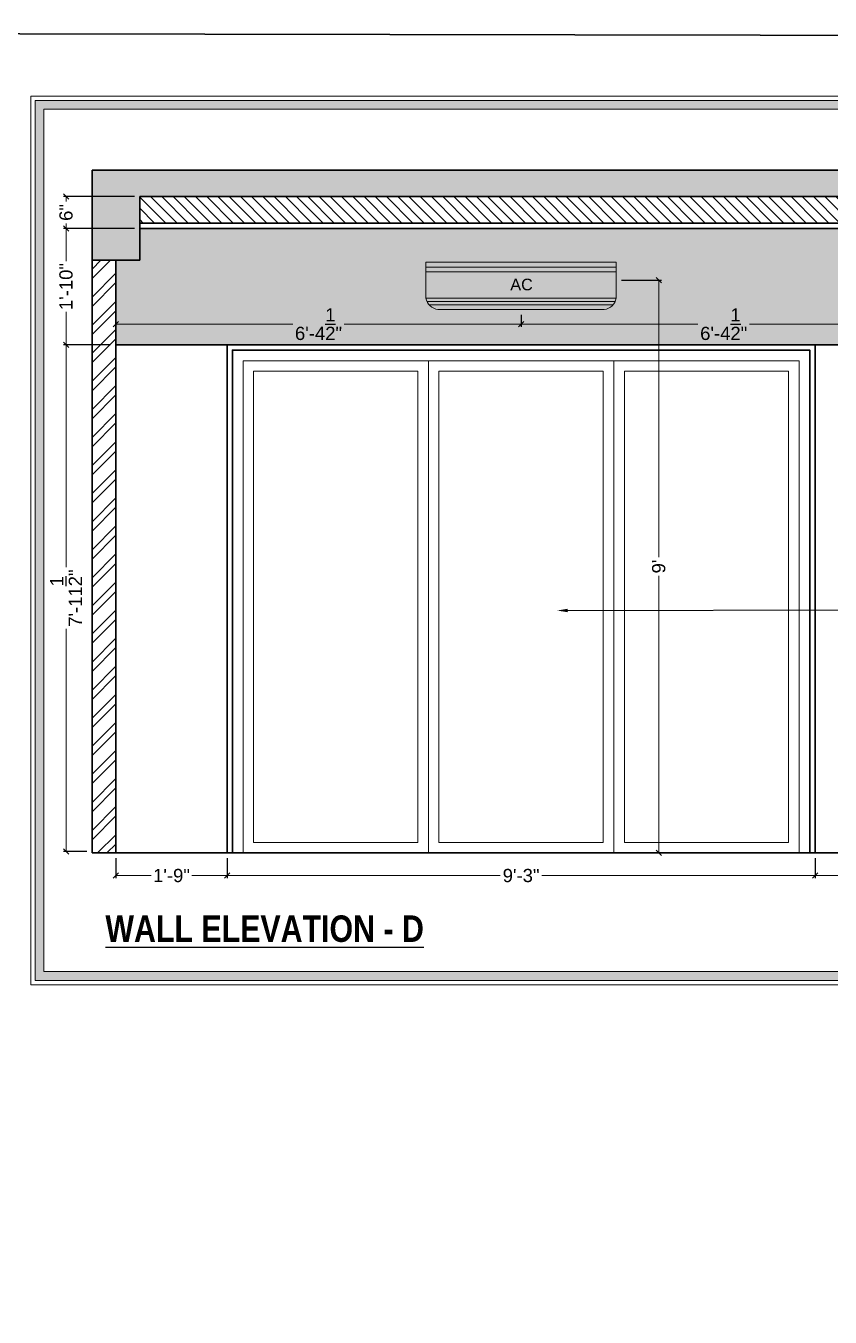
# Model space of a CAD drawing. Header units: millimetres. Extents: x 56222 to 3066687, y -650199 to -121287.
# Drawn here: x 131804.2 to 131956.1, y -184079.7 to -183835.7 of the extents above; entities that cross this region are included whole.
import ezdxf
from ezdxf import colors
from ezdxf.entities.mleader import LeaderData, LeaderLine
from ezdxf.math import Vec2, Vec3

# ---------------------------------------------------------------- set-up
doc = ezdxf.new("R2010")
doc.units = ezdxf.units.MM
doc.header["$MEASUREMENT"] = 0
doc.header["$PDMODE"] = 35
doc.linetypes.add('CENTER', pattern=[2, 1.25, -0.25, 0.25, -0.25])
doc.linetypes.add('DASHEDX2', pattern=[1.5, 1, -0.5])
doc.layers.get('Defpoints').update_dxf_attribs({"color": 220})
doc.layers.add('AR HATCH-7', color=7, linetype='Continuous')
for name, color, linetype, lineweight in [('dim05', 1, 'Continuous', 13), ('Dimension', 10, 'DASHEDX2', 20), ('Electrical', 84, 'Continuous', 30), ('FURNITURE', 32, 'Continuous', 9), ('GROUND FLOOR  ( HATCH )', 251, 'Continuous', 9), ('Labelling', 1, 'Continuous', 25), ('SECTION ( SLAB PLine )', 104, 'Continuous', 30), ('Text', 7, 'Continuous', 15), ('TILE', 14, 'Continuous', 9), ('wall', 7, 'Continuous', 30), ('XX~SLAB ( BEAM )~ ( DIM )', 7, 'Continuous', 9)]:
    doc.layers.add(name, color=color, linetype=linetype, lineweight=lineweight)
doc.styles.add('Arial', font='arial.ttf')
doc.styles.get("Standard").update_dxf_attribs({"font": 'arial.ttf', "height": 6})
doc.styles.add('style4', font='ARIALN.TTF')
doc.dimstyles.new('ISO-25', dxfattribs={"dimtxt": 2.5, "dimasz": 1, "dimexe": 0.5, "dimexo": 1, "dimtad": 0, "dimdec": 1, "dimlunit": 4, "dimtxsty": 'Standard', "dimblk": 'OBLIQUE', "dimcen": 2.5, "dimclrd": 1, "dimclre": 1, "dimclrt": 5, "dimadec": 0, "dimazin": 0, "dimtfac": 1, "dimtdec": 1, "dimtmove": 0, "dimatfit": 3, "dimfxl": 1, "dimlwd": -1, "dimarcsym": 0})

# ---------------------------------------------------------------- blocks, each defined once
blk = doc.blocks.new('_Oblique')
at = {"layer": 'wall', "color": 0, "lineweight": -2}
blk.add_line((-0.5, -0.5), (0.5, 0.5), dxfattribs=at)
blk = doc.blocks.new('*D163')
at = {"layer": 'Defpoints', "color": 0, "lineweight": 30, "transparency": 16777216}
for p in [(131821.24, -183992.01), (131842.24, -183992.01), (131842.24, -183996.29)]:
    blk.add_point(p, dxfattribs=at)
at = {"layer": 'dim05', "color": 1, "linetype": 'Continuous', "lineweight": -2, "transparency": 16777216}
for p, q in [((131821.24, -183993.01), (131821.24, -183996.79)), ((131842.24, -183993.01), (131842.24, -183996.79))]:
    blk.add_line(p, q, dxfattribs=at)
at = {"layer": 'dim05', "color": 1, "linetype": 'Continuous', "transparency": 16777216}
for p, q in [((131821.24, -183996.29), (131827.91, -183996.29)), ((131842.24, -183996.29), (131835.57, -183996.29))]:
    blk.add_line(p, q, dxfattribs=at)
at = {"layer": 'dim05', "color": 1, "transparency": 16777216, "rotation": 180}
blk.add_blockref('_Oblique', (131821.24, -183996.29), dxfattribs=at)
at = {"layer": 'dim05', "color": 1, "transparency": 16777216}
blk.add_blockref('_Oblique', (131842.24, -183996.29), dxfattribs=at)
at = {"layer": 'dim05', "color": 5, "lineweight": 25, "transparency": 16777216, "insert": (131831.74, -183996.29), "char_height": 2.5, "attachment_point": 5, "style": 'Arial'}
blk.add_mtext('1\'-9"', dxfattribs=at)
blk = doc.blocks.new('*D164')
at = {"layer": 'Defpoints', "color": 0, "lineweight": 30, "transparency": 16777216}
for p in [(131842.24, -183992.01), (131953.24, -183992.01), (131953.24, -183996.29)]:
    blk.add_point(p, dxfattribs=at)
at = {"layer": 'dim05', "color": 1, "linetype": 'Continuous', "lineweight": -2, "transparency": 16777216}
for p, q in [((131842.24, -183993.01), (131842.24, -183996.79)), ((131953.24, -183993.01), (131953.24, -183996.79))]:
    blk.add_line(p, q, dxfattribs=at)
at = {"layer": 'dim05', "color": 1, "linetype": 'Continuous', "transparency": 16777216}
for p, q in [((131842.24, -183996.29), (131893.79, -183996.29)), ((131953.24, -183996.29), (131901.68, -183996.29))]:
    blk.add_line(p, q, dxfattribs=at)
at = {"layer": 'dim05', "color": 1, "transparency": 16777216, "rotation": 180}
blk.add_blockref('_Oblique', (131842.24, -183996.29), dxfattribs=at)
at = {"layer": 'dim05', "color": 1, "transparency": 16777216}
blk.add_blockref('_Oblique', (131953.24, -183996.29), dxfattribs=at)
at = {"layer": 'dim05', "color": 5, "lineweight": 25, "transparency": 16777216, "insert": (131897.74, -183996.29), "char_height": 2.5, "attachment_point": 5, "style": 'Arial'}
blk.add_mtext('9\'-3"', dxfattribs=at)
blk = doc.blocks.new('*D165')
at = {"layer": 'Defpoints', "color": 0, "lineweight": 30, "transparency": 16777216}
for p in [(131953.24, -183992.01), (131974.24, -183992.01), (131974.24, -183996.29)]:
    blk.add_point(p, dxfattribs=at)
at = {"layer": 'dim05', "color": 1, "linetype": 'Continuous', "lineweight": -2, "transparency": 16777216}
for p, q in [((131953.24, -183993.01), (131953.24, -183996.79)), ((131974.24, -183993.01), (131974.24, -183996.79))]:
    blk.add_line(p, q, dxfattribs=at)
at = {"layer": 'dim05', "color": 1, "linetype": 'Continuous', "transparency": 16777216}
for p, q in [((131953.24, -183996.29), (131959.91, -183996.29)), ((131974.24, -183996.29), (131967.57, -183996.29))]:
    blk.add_line(p, q, dxfattribs=at)
at = {"layer": 'dim05', "color": 1, "transparency": 16777216, "rotation": 180}
blk.add_blockref('_Oblique', (131953.24, -183996.29), dxfattribs=at)
at = {"layer": 'dim05', "color": 1, "transparency": 16777216}
blk.add_blockref('_Oblique', (131974.24, -183996.29), dxfattribs=at)
at = {"layer": 'dim05', "color": 5, "lineweight": 25, "transparency": 16777216, "insert": (131963.74, -183996.29), "char_height": 2.5, "attachment_point": 5, "style": 'Arial'}
blk.add_mtext('1\'-9"', dxfattribs=at)
blk = doc.blocks.new('*D166')
at = {"layer": 'Defpoints', "color": 0, "lineweight": 30, "transparency": 16777216}
for p in [(131811.83, -183896.01), (131821.24, -183896.01), (131816.74, -183991.74)]:
    blk.add_point(p, dxfattribs=at)
at = {"layer": 'dim05', "color": 1, "linetype": 'Continuous', "lineweight": -2, "transparency": 16777216}
for p, q in [((131820.24, -183896.01), (131811.33, -183896.01)), ((131815.74, -183991.74), (131811.33, -183991.74))]:
    blk.add_line(p, q, dxfattribs=at)
at = {"layer": 'dim05', "color": 1, "linetype": 'Continuous', "transparency": 16777216}
for p, q in [((131811.83, -183896.01), (131811.83, -183938.05)), ((131811.83, -183991.74), (131811.83, -183949.69))]:
    blk.add_line(p, q, dxfattribs=at)
at = {"layer": 'dim05', "color": 1, "transparency": 16777216}
for p, rotation in [((131811.83, -183896.01), 90), ((131811.83, -183991.74), 270)]:
    blk.add_blockref('_Oblique', p, dxfattribs=dict(at, rotation=rotation))
at = {"layer": 'dim05', "color": 5, "lineweight": 25, "transparency": 16777216, "insert": (131811.83, -183943.87), "char_height": 2.5, "attachment_point": 5, "rotation": 90, "style": 'Arial'}
blk.add_mtext('7\'-11{\\H1x;\\S1/2;}"', dxfattribs=at)
blk = doc.blocks.new('*D167')
at = {"layer": 'Defpoints', "color": 0, "lineweight": 30, "transparency": 16777216}
for p in [(131811.83, -183874.01), (131825.74, -183874.01), (131821.24, -183896.01)]:
    blk.add_point(p, dxfattribs=at)
at = {"layer": 'dim05', "color": 1, "linetype": 'Continuous', "lineweight": -2, "transparency": 16777216}
for p, q in [((131824.74, -183874.01), (131811.33, -183874.01)), ((131820.24, -183896.01), (131811.33, -183896.01))]:
    blk.add_line(p, q, dxfattribs=at)
at = {"layer": 'dim05', "color": 1, "linetype": 'Continuous', "transparency": 16777216}
for p, q in [((131811.83, -183874.01), (131811.83, -183880.21)), ((131811.83, -183896.01), (131811.83, -183889.81))]:
    blk.add_line(p, q, dxfattribs=at)
at = {"layer": 'dim05', "color": 1, "transparency": 16777216}
for p, rotation in [((131811.83, -183874.01), 90), ((131811.83, -183896.01), 270)]:
    blk.add_blockref('_Oblique', p, dxfattribs=dict(at, rotation=rotation))
at = {"layer": 'dim05', "color": 5, "lineweight": 25, "transparency": 16777216, "insert": (131811.83, -183885.01), "char_height": 2.5, "attachment_point": 5, "rotation": 90, "style": 'Arial'}
blk.add_mtext('1\'-10"', dxfattribs=at)
blk = doc.blocks.new('*D168')
at = {"layer": 'Defpoints', "color": 0, "lineweight": 30, "transparency": 16777216}
for p in [(131811.83, -183868.01), (131825.74, -183868.01), (131825.74, -183874.01)]:
    blk.add_point(p, dxfattribs=at)
at = {"layer": 'dim05', "color": 1, "linetype": 'Continuous', "lineweight": -2, "transparency": 16777216}
for p, q in [((131824.74, -183868.01), (131811.33, -183868.01)), ((131824.74, -183874.01), (131811.33, -183874.01))]:
    blk.add_line(p, q, dxfattribs=at)
at = {"layer": 'dim05', "color": 1, "linetype": 'Continuous', "transparency": 16777216}
for p, q in [((131811.83, -183868.01), (131811.83, -183868.94)), ((131811.83, -183874.01), (131811.83, -183873.08))]:
    blk.add_line(p, q, dxfattribs=at)
at = {"layer": 'dim05', "color": 1, "transparency": 16777216}
for p, rotation in [((131811.83, -183868.01), 90), ((131811.83, -183874.01), 270)]:
    blk.add_blockref('_Oblique', p, dxfattribs=dict(at, rotation=rotation))
at = {"layer": 'dim05', "color": 5, "lineweight": 25, "transparency": 16777216, "insert": (131811.83, -183871.01), "char_height": 2.5, "attachment_point": 5, "rotation": 90, "style": 'Arial'}
blk.add_mtext('6"', dxfattribs=at)
blk = doc.blocks.new('zw$7A8B')
at = {"layer": 'Electrical', "lineweight": 9}
for p, q in [((0, 12), (0, 2.9)), ((0.28, 2.07), (47.72, 2.07)), ((0.81, 1.24), (47.19, 1.24)), ((3.04, 0), (44.96, 0))]:
    blk.add_line(p, q, dxfattribs=at)
at = {"layer": 'Electrical', "lineweight": 9, "ltscale": 2}
for p, q in [((0, 12), (48, 12)), ((0, 2.9), (0, 12)), ((48, 12), (48, 2.9)), ((48, 2.9), (0, 2.9))]:
    blk.add_line(p, q, dxfattribs=at)
at = {"layer": 'Electrical', "lineweight": 9, "ltscale": 15}
for p, q in [((0, 10.69), (48, 10.69)), ((0, 9.53), (48, 9.53))]:
    blk.add_line(p, q, dxfattribs=at)
at = {"layer": 'Electrical', "lineweight": 9}
for centre, start, end in [((3.61, 3.64), 191.5479, 261.1486), ((44.39, 3.64), 278.8514, 348.4521)]:
    blk.add_arc(centre, 3.68, start, end, dxfattribs=at)
at = {"layer": 'Electrical', "ltscale": 10, "insert": (21.28, 7.81), "char_height": 2.929, "width": 6.7046, "attachment_point": 1}
blk.add_mtext('AC', dxfattribs=at)
blk = doc.blocks.new('*D526')
at = {"layer": 'Defpoints', "color": 0, "lineweight": 30, "transparency": 16777216}
for p in [(131897.74, -183889.37), (131974.24, -183892.12), (131974.24, -183896.01)]:
    blk.add_point(p, dxfattribs=at)
at = {"layer": 'dim05', "color": 1, "linetype": 'Continuous', "lineweight": -2, "transparency": 16777216}
for p, q in [((131897.74, -183890.37), (131897.74, -183892.62)), ((131974.24, -183895.01), (131974.24, -183891.62))]:
    blk.add_line(p, q, dxfattribs=at)
at = {"layer": 'dim05', "color": 1, "linetype": 'Continuous', "transparency": 16777216}
for p, q in [((131897.74, -183892.12), (131931.12, -183892.12)), ((131974.24, -183892.12), (131940.85, -183892.12))]:
    blk.add_line(p, q, dxfattribs=at)
at = {"layer": 'dim05', "color": 1, "transparency": 16777216, "rotation": 180}
blk.add_blockref('_Oblique', (131897.74, -183892.12), dxfattribs=at)
at = {"layer": 'dim05', "color": 1, "transparency": 16777216}
blk.add_blockref('_Oblique', (131974.24, -183892.12), dxfattribs=at)
at = {"layer": 'dim05', "color": 5, "lineweight": 25, "transparency": 16777216, "insert": (131935.99, -183892.12), "char_height": 2.5, "attachment_point": 5, "style": 'Arial'}
blk.add_mtext('6\'-4{\\H1x;\\S1/2;}"', dxfattribs=at)
blk = doc.blocks.new('*D527')
at = {"layer": 'Defpoints', "color": 0, "lineweight": 30, "transparency": 16777216}
for p in [(131897.74, -183889.37), (131821.24, -183892.12), (131821.24, -183896.01)]:
    blk.add_point(p, dxfattribs=at)
at = {"layer": 'dim05', "color": 1, "linetype": 'Continuous', "lineweight": -2, "transparency": 16777216}
for p, q in [((131897.74, -183890.37), (131897.74, -183892.62)), ((131821.24, -183895.01), (131821.24, -183891.62))]:
    blk.add_line(p, q, dxfattribs=at)
at = {"layer": 'dim05', "color": 1, "linetype": 'Continuous', "transparency": 16777216}
for p, q in [((131821.24, -183892.12), (131854.62, -183892.12)), ((131897.74, -183892.12), (131864.35, -183892.12))]:
    blk.add_line(p, q, dxfattribs=at)
at = {"layer": 'dim05', "color": 1, "transparency": 16777216, "rotation": 180}
blk.add_blockref('_Oblique', (131821.24, -183892.12), dxfattribs=at)
at = {"layer": 'dim05', "color": 1, "transparency": 16777216}
blk.add_blockref('_Oblique', (131897.74, -183892.12), dxfattribs=at)
at = {"layer": 'dim05', "color": 5, "lineweight": 25, "transparency": 16777216, "insert": (131859.49, -183892.12), "char_height": 2.5, "attachment_point": 5, "style": 'Arial'}
blk.add_mtext('6\'-4{\\H1x;\\S1/2;}"', dxfattribs=at)
blk = doc.blocks.new('*D528')
at = {"layer": 'Defpoints', "color": 0, "lineweight": 30, "transparency": 16777216}
for p in [(131915.71, -183883.79), (131915.71, -183992.01), (131923.73, -183992.01)]:
    blk.add_point(p, dxfattribs=at)
at = {"layer": 'dim05', "color": 1, "linetype": 'Continuous', "lineweight": -2, "transparency": 16777216}
for p, q in [((131916.71, -183883.79), (131924.23, -183883.79)), ((131916.71, -183992.01), (131924.23, -183992.01))]:
    blk.add_line(p, q, dxfattribs=at)
at = {"layer": 'dim05', "color": 1, "linetype": 'Continuous', "transparency": 16777216}
for p, q in [((131923.73, -183883.79), (131923.73, -183936.12)), ((131923.73, -183992.01), (131923.73, -183939.67))]:
    blk.add_line(p, q, dxfattribs=at)
at = {"layer": 'dim05', "color": 1, "transparency": 16777216}
for p, rotation in [((131923.73, -183883.79), 90), ((131923.73, -183992.01), 270)]:
    blk.add_blockref('_Oblique', p, dxfattribs=dict(at, rotation=rotation))
at = {"layer": 'dim05', "color": 5, "lineweight": 25, "transparency": 16777216, "insert": (131923.73, -183937.9), "char_height": 2.5, "attachment_point": 5, "rotation": 90, "style": 'Arial'}
blk.add_mtext("9'", dxfattribs=at)

msp = doc.modelspace()

# ---------------------------------------------------------------- hatches: boundary and pattern name
at = {"layer": 'AR HATCH-7', "lineweight": 0, "true_color": 0x939598}
h = msp.add_hatch(dxfattribs=at)
h.set_pattern_fill('AR-CONC', color=252, angle=45)
h.set_pattern_definition([(95, (0, -839.159), (5.51551999, 4.62807079), [0.75, -8.25]), (40, (0, -839.159), (-6.29992167, 4.3376815), [0.6, -6.6]), (145.4514445, (0.4596, -838.773), (-0.78440164, 8.96575221), [0.63740192, -7.01142112]), (91.1842, (-1.414, -837.7446), (8.71693388, 6.37613776), [1.125, -12.375]), (141.6356355, (-0.688, -837.213), (-0.2790007, 13.4971167), [0.9561034, -10.5171376]), (36.184164, (-1.414, -837.745), (-0.2790007, 13.4971167), [0.9, -9.9]), (66, (-0.3536, -837.391), (7.06771572, 1.37382476), [0.75, -8.25]), (11, (-0.3536, -837.391), (-3.40708593, 6.84808435), [0.6, -6.6]), (116.4514447, (0.2354, -837.2765), (3.66062975, 8.22190906), [0.6374019, -7.01142112]), (82.5, (0, -839.1588), (-2.267931853, 2.439898176), [0, -6.52, 0, -6.7, 0, -6.625]), (52.5, (0, -839.1588), (-0.92872942, 4.6490945), [0, -3.82, 0, -6.37, 0, -2.525]), (12.5, (-1.5768, -840.7356), (3.934181673, 3.615207618), [0, -2.5, 0, -7.8, 0, -10.35]), (2.5, (-2.284, -841.4427), (3.41589983, 4.83159807), [0, -3.25, 0, -5.18, 0, -7.35])])
h.paths.add_polyline_path([(131983.24, -183863.01), (131816.74, -183863.01), (131816.74, -183880.01), (131825.74, -183880.01), (131825.74, -183868.01), (131974.24, -183868.01), (131974.24, -183870.87), (131983.24, -183870.79)])
h.paths.add_polyline_path([(131983.24, -183870.79), (131974.24, -183870.87), (131974.24, -183880.01), (131983.24, -183880.01)])
at = {"layer": 'AR HATCH-7', "linetype": 'CENTER', "lineweight": 30, "true_color": 0xe7e2df, "transparency": 33554687}
h = msp.add_hatch(color=254, dxfattribs=at)
h.dxf.hatch_style = 1
h.paths.add_polyline_path([(131974.24, -183880.01), (131974.24, -183874.01), (131825.74, -183874.01), (131825.74, -183880.01), (131821.24, -183880.01), (131821.24, -183896.01), (131974.24, -183896.01)])
at = {"layer": 'AR HATCH-7', "lineweight": 9, "true_color": 0x939598}
h = msp.add_hatch(dxfattribs=at)
h.set_pattern_fill('ANSI32', color=252, scale=10)
h.set_pattern_definition([(45, (0, -836.1588), (-2.65165043, 2.65165043), []), (45, (1.7678, -836.1588), (-2.65165043, 2.65165043), [])])
h.paths.add_polyline_path([(131983.24, -183880.01), (131974.24, -183880.01), (131974.24, -183885.45), (131983.24, -183885.37)])
h.paths.add_polyline_path([(131983.24, -183885.37), (131974.24, -183885.45), (131974.24, -183917.61), (131983.24, -183917.53)])
h.paths.add_polyline_path([(131983.24, -183917.53), (131974.24, -183917.61), (131974.24, -183992.01), (131983.24, -183992.01)])
h.paths.add_polyline_path([(131821.24, -183880.01), (131816.74, -183880.01), (131816.74, -183992.01), (131821.24, -183992.01)])
at = {"layer": 'Dimension', "linetype": 'Continuous', "true_color": 0xd39e00}
h = msp.add_hatch(color=42, dxfattribs=at)
h.paths.add_polyline_path([(131805.99, -183849.83), (131805.99, -184016.09), (132042.19, -184016.09), (132042.19, -183849.83)])
h.paths.add_polyline_path([(131807.65, -183851.49), (132040.53, -183851.49), (132040.53, -184014.43), (131807.65, -184014.43)], flags=16)
at = {"layer": 'GROUND FLOOR  ( HATCH )', "linetype": 'CENTER', "lineweight": 15}
h = msp.add_hatch(dxfattribs=at)
h.set_pattern_fill('ANSI31', color=6, scale=12, angle=90, style=0)
h.paths.add_polyline_path([(131974.24, -183868.01), (131825.74, -183868.01), (131825.74, -183873.01), (131974.24, -183873.01)])
h.paths.add_polyline_path([(131740.38, -183878.53), (131752.51, -183878.53), (131752.51, -183867.23), (131740.38, -183867.23)], flags=9)
h.paths.add_polyline_path([(131740.45, -183894.02), (131754.94, -183894.02), (131754.94, -183882.77), (131740.45, -183882.77)], flags=9)
h.paths.add_polyline_path([(131740.45, -183926.16), (131758.7, -183926.16), (131758.7, -183919.91), (131740.45, -183919.91)], flags=9)
h.paths.add_polyline_path([(131740.45, -183915.12), (131750.96, -183915.12), (131750.96, -183908.88), (131740.45, -183908.88)], flags=9)
h.paths.add_polyline_path([(131740.45, -183910), (131754.94, -183910), (131754.94, -183898.75), (131740.45, -183898.75)], flags=9)
h.paths.add_polyline_path([(131740.57, -183935.58), (131757.99, -183935.58), (131757.99, -183924.33), (131740.57, -183924.33)], flags=9)
h.paths.add_polyline_path([(131765.34, -183863.11), (131791.03, -183863.11), (131791.03, -183859.93), (131765.34, -183859.93)], flags=9)
h.paths.add_polyline_path([(131771.13, -183899.39), (131784.12, -183899.39), (131784.12, -183896.37), (131771.13, -183896.37)], flags=9)
h.paths.add_polyline_path([(131768.86, -183914.63), (131786.39, -183914.63), (131786.39, -183911.56), (131768.86, -183911.56)], flags=9)
h.paths.add_polyline_path([(131762.63, -183859.83), (131793.72, -183859.83), (131793.72, -183856.65), (131762.63, -183856.65)], flags=9)
h.paths.add_polyline_path([(131781.15, -183967.17), (131793.49, -183967.17), (131793.49, -183964.84), (131781.15, -183964.84)], flags=9)
h.paths.add_polyline_path([(131778.65, -183926.03), (131790.16, -183926.03), (131790.16, -183923.73), (131778.65, -183923.73)], flags=9)
h.paths.add_polyline_path([(131763.28, -183935.7), (131772.11, -183935.7), (131772.11, -183933.37), (131763.28, -183933.37)], flags=9)
h.paths.add_polyline_path([(131763.75, -183926), (131770.69, -183926), (131770.69, -183923.74), (131763.75, -183923.74)], flags=9)
h.paths.add_polyline_path([(131761.46, -183909.46), (131782.54, -183909.46), (131782.54, -183906.28), (131761.46, -183906.28)], flags=9)
h.paths.add_polyline_path([(131765.43, -184001.4), (131782.37, -184001.4), (131782.37, -183998.75), (131765.43, -183998.75)], flags=9)
h.paths.add_polyline_path([(131765.1, -183997.68), (131778.77, -183997.68), (131778.77, -183995.03), (131765.1, -183995.03)], flags=9)
h.paths.add_polyline_path([(131765.41, -183993.47), (131790.53, -183993.47), (131790.53, -183990.82), (131765.41, -183990.82)], flags=9)
h.paths.add_polyline_path([(131765.63, -183989.82), (131785.13, -183989.82), (131785.13, -183987.17), (131765.63, -183987.17)], flags=9)
h.paths.add_polyline_path([(131760.96, -183891.97), (131783.79, -183891.97), (131783.79, -183888.79), (131760.96, -183888.79)], flags=9)
h.paths.add_polyline_path([(131761.46, -183886.11), (131792.05, -183886.11), (131792.05, -183878.02), (131761.46, -183878.02)], flags=9)
h.paths.add_polyline_path([(131761.46, -183877.34), (131794.44, -183877.34), (131794.44, -183875), (131761.46, -183875)], flags=9)
h.paths.add_polyline_path([(131761.46, -183874.32), (131787.11, -183874.32), (131787.11, -183871.97), (131761.46, -183871.97)], flags=9)
h.paths.add_polyline_path([(131761.65, -183869.66), (131770.26, -183869.66), (131770.26, -183867.32), (131761.65, -183867.32)], flags=9)
h.paths.add_polyline_path([(131790.5, -183954.75), (131792.92, -183954.75), (131792.92, -183952.56), (131790.5, -183952.56)], flags=9)
h.paths.add_polyline_path([(131786.05, -183954.43), (131788.48, -183954.43), (131788.48, -183952.84), (131786.05, -183952.84)], flags=9)
h.paths.add_polyline_path([(131781.7, -183954.43), (131784.13, -183954.43), (131784.13, -183952.84), (131781.7, -183952.84)], flags=9)
h.paths.add_polyline_path([(131761.59, -183954.97), (131776.73, -183954.97), (131776.73, -183952.64), (131761.59, -183952.64)], flags=9)
h.paths.add_polyline_path([(131782.86, -183959.49), (131791.79, -183959.49), (131791.79, -183956.4), (131782.86, -183956.4)], flags=9)
h.paths.add_polyline_path([(131761.59, -183959.45), (131778.95, -183959.45), (131778.95, -183957.12), (131761.59, -183957.12)], flags=9)
h.paths.add_polyline_path([(131784.23, -183963.66), (131790.35, -183963.66), (131790.35, -183960.56), (131784.23, -183960.56)], flags=9)
h.paths.add_polyline_path([(131761.6, -183967.13), (131774.26, -183967.13), (131774.26, -183964.87), (131761.6, -183964.87)], flags=9)
h.paths.add_polyline_path([(131783.21, -183971.74), (131791.43, -183971.74), (131791.43, -183969.48), (131783.21, -183969.48)], flags=9)
h.paths.add_polyline_path([(131761.59, -183971.58), (131776.61, -183971.58), (131776.61, -183969.25), (131761.59, -183969.25)], flags=9)
h.paths.add_polyline_path([(131761.22, -183963.3), (131769.48, -183963.3), (131769.48, -183960.97), (131761.22, -183960.97)], flags=9)
h.paths.add_polyline_path([(131762.62, -183947.82), (131794.38, -183947.82), (131794.38, -183943.9), (131762.62, -183943.9)], flags=9)
h.paths.add_polyline_path([(131765.86, -183850.99), (131791.7, -183850.99), (131791.7, -183847.82), (131765.86, -183847.82)], flags=9)
h.paths.add_polyline_path([(131568.11, -184008.66), (131630.74, -184008.66), (131630.74, -183998.17), (131568.11, -183998.17)], flags=9)

# ---------------------------------------------------------------- linework, layer by layer
at = {"layer": 'Dimension', "color": 42, "linetype": 'Continuous', "true_color": 0xd39e00}
for points in [[(131805.16, -183849.01), (132043.02, -183849.01), (132043.02, -184016.92), (131805.16, -184016.92)], [(131805.99, -183849.83), (132042.19, -183849.83), (132042.19, -184016.09), (131805.99, -184016.09)], [(131807.65, -183851.49), (132040.53, -183851.49), (132040.53, -184014.43), (131807.65, -184014.43)]]:
    msp.add_lwpolyline(points, close=True, dxfattribs=at)
at = {"layer": 'FURNITURE', "lineweight": 30}
msp.add_line((131821.24, -183896.01), (131974.24, -183896.01), dxfattribs=at)
at = {"layer": 'SECTION ( SLAB PLine )', "color": 1}
for p, q in [((131816.74, -183880.01), (131816.74, -183863.01)), ((131816.74, -183863.01), (131983.24, -183863.01)), ((131825.74, -183880.01), (131825.74, -183868.01)), ((131825.74, -183868.01), (131974.24, -183868.01)), ((131816.74, -183880.01), (131825.74, -183880.01))]:
    msp.add_line(p, q, dxfattribs=at)
at = {"layer": 'SECTION ( SLAB PLine )', "color": 6}
for p, q in [((131825.74, -183873.01), (131974.24, -183873.01)), ((131825.74, -183874.01), (131974.24, -183874.01))]:
    msp.add_line(p, q, dxfattribs=at)
at = {"layer": 'TILE', "color": 3, "lineweight": 30}
msp.add_lwpolyline([(130964.58, -183835.75), (133130.68, -183839.68), (133130.68, -184636.78), (130964.58, -184632.85)], close=True, dxfattribs=at)
at = {"layer": 'XX~SLAB ( BEAM )~ ( DIM )', "lineweight": 30}
for p, q in [((131816.74, -183992.01), (131816.74, -183880.01)), ((131821.24, -183992.01), (131821.24, -183880.01)), ((131816.74, -183992.01), (131983.24, -183992.01))]:
    msp.add_line(p, q, dxfattribs=at)
at = {"layer": 'XX~SLAB ( BEAM )~ ( DIM )', "lineweight": 5}
for p, q in [((131880.24, -183899.01), (131880.24, -183992.01)), ((131915.24, -183899.01), (131915.24, -183992.01))]:
    msp.add_line(p, q, dxfattribs=at)
at = {"layer": 'XX~SLAB ( BEAM )~ ( DIM )', "lineweight": 30}
for points in [[(131953.24, -183992.01), (131953.24, -183896.01), (131842.24, -183896.01), (131842.24, -183992.01)], [(131952.24, -183992.01), (131952.24, -183897.01), (131843.24, -183897.01), (131843.24, -183992.01)]]:
    msp.add_lwpolyline(points, dxfattribs=at)
at = {"layer": 'XX~SLAB ( BEAM )~ ( DIM )', "lineweight": 5}
msp.add_lwpolyline([(131950.24, -183992.01), (131950.24, -183899.01), (131845.24, -183899.01), (131845.24, -183992.01)], dxfattribs=at)
for points in [[(131847.24, -183901.01), (131878.24, -183901.01), (131878.24, -183990.01), (131847.24, -183990.01)], [(131913.24, -183901.01), (131882.24, -183901.01), (131882.24, -183990.01), (131913.24, -183990.01)], [(131917.24, -183901.01), (131948.24, -183901.01), (131948.24, -183990.01), (131917.24, -183990.01)]]:
    msp.add_lwpolyline(points, close=True, dxfattribs=at)

# ---------------------------------------------------------------- block references
at = {"layer": 'Electrical', "xscale": 0.7489426752260139, "yscale": 0.7489426752260139, "zscale": 0.7489426752260139}
msp.add_blockref('zw$7A8B', (131879.76, -183889.37), dxfattribs=at)

# ---------------------------------------------------------------- texts
at = {"layer": 'Labelling', "color": 251, "true_color": 0x636466, "insert": (131849.32, -184006.35), "char_height": 5, "attachment_point": 5, "style": 'style4'}
msp.add_mtext_dynamic_manual_height_columns('{\\fArial Narrow|b1|i0|c0|p34;\\LWALL ELEVATION - D}', width=79.1081, gutter_width=1, heights=[0], dxfattribs=at)

# ---------------------------------------------------------------- dimensions: what is measured, and where the dimension line sits
at = {"layer": 'dim05', "color": 27, "lineweight": 25, "true_color": 0x7d5120}
for base, p1, p2, picture, middle in [((131811.83, -183868.01), (131825.74, -183874.01), (131825.74, -183868.01), '*D168', (131811.83, -183871.01)), ((131811.83, -183874.01), (131821.24, -183896.01), (131825.74, -183874.01), '*D167', (131811.83, -183885.01)), ((131923.73, -183992.01), (131915.71, -183883.79), (131915.71, -183992.01), '*D528', (131923.73, -183937.9)), ((131811.83, -183896.01), (131816.74, -183991.74), (131821.24, -183896.01), '*D166', (131811.83, -183943.87))]:
    dim = msp.add_linear_dim(base=base, p1=p1, p2=p2, angle=90, dimstyle='ISO-25', override={"dimtxsty": 'Arial', "dimtmove": 1}, dxfattribs=at)
    dim.commit()
    dim.dimension.update_dxf_attribs({"geometry": picture, "text_midpoint": middle})
for base, p1, p2, picture, middle in [((131821.24, -183892.12), (131897.74, -183889.37), (131821.24, -183896.01), '*D527', (131859.49, -183892.12)), ((131974.24, -183892.12), (131897.74, -183889.37), (131974.24, -183896.01), '*D526', (131935.99, -183892.12)), ((131842.24, -183996.29), (131821.24, -183992.01), (131842.24, -183992.01), '*D163', (131831.74, -183996.29)), ((131953.24, -183996.29), (131842.24, -183992.01), (131953.24, -183992.01), '*D164', (131897.74, -183996.29)), ((131974.24, -183996.29), (131953.24, -183992.01), (131974.24, -183992.01), '*D165', (131963.74, -183996.29))]:
    dim = msp.add_linear_dim(base=base, p1=p1, p2=p2, dimstyle='ISO-25', override={"dimtxsty": 'Arial', "dimtmove": 1}, dxfattribs=at)
    dim.commit()
    dim.dimension.update_dxf_attribs({"geometry": picture, "text_midpoint": middle})

# ---------------------------------------------------------------- leaders
at = {"layer": 'Text', "color": 1, "lineweight": 0, "ltscale": 20}
ml = msp.add_multileader_mtext('Standard', dxfattribs=at)
ml.set_content(' sliding \\Pwindow', color=1, style='style4')
ml.set_leader_properties()
ml.build(insert=Vec2(0, 0))
ml.multileader.update_dxf_attribs({"dogleg_length": 2.02, "arrow_head_size": 2})
ctx = ml.context
ctx.base_point, ctx.char_height, ctx.arrow_head_size, ctx.landing_gap_size, ctx.plane_origin = Vec3(131985.28, -183946.02), 3, 2, 0.4, Vec3(131918.25, -183946.02)
notes = []
notes.append((ctx, [(0, (1, 1, 0), (131983.26, -183946.02), (1, 0), 2.02, [(0, [(131904.54, -183946.21)], 0, [])])]))
ctx.mtext.insert = Vec3(131985.68, -183944.5)
for ctx, leaders in notes:
    for number, flags, end, landing, length, lines in leaders:
        leader = LeaderData()
        leader.index, (leader.has_last_leader_line, leader.has_dogleg_vector, leader.attachment_direction) = number, flags
        leader.last_leader_point, leader.dogleg_vector, leader.dogleg_length = Vec3(end), Vec3(landing), length
        for number, points, colour, breaks in lines:
            line = LeaderLine()
            line.index, line.vertices, line.color, line.breaks = number, Vec3.list(points), colors.encode_raw_color(colour), breaks
            leader.lines.append(line)
        ctx.leaders.append(leader)

doc.saveas('drawing.dxf')
